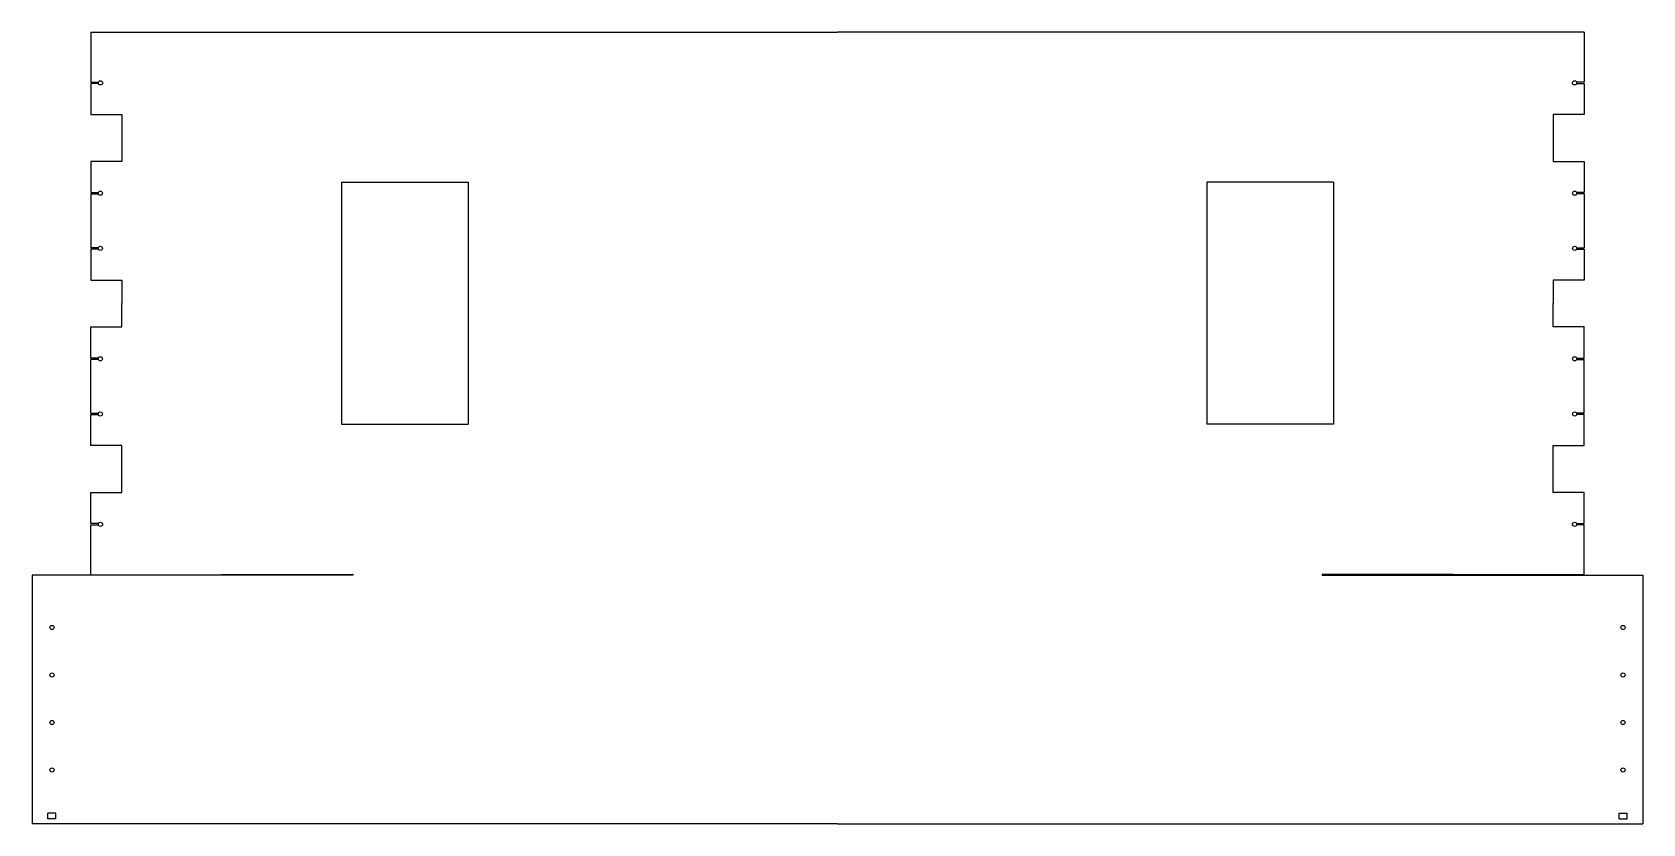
# Model space of a CAD drawing. Extents: x -321 to 321, y -158 to 158.
import ezdxf

# ---------------------------------------------------------------- set-up
doc = ezdxf.new("R2010")
doc.units = 0
doc.header["$MEASUREMENT"] = 0
doc.layers.add('MODELSKETCH_VISIBLE', color=7, linetype='CONTINUOUS')

msp = doc.modelspace()

# ---------------------------------------------------------------- linework, layer by layer
at = {"layer": 'MODELSKETCH_VISIBLE'}
for p, q in [((-297.82, 157.8), (0, 157.8)), ((-297.82, 157.8), (-297.82, 137.86)), ((297.82, 157.8), (0, 157.8)), ((297.82, 157.8), (297.82, 137.86)), ((-297.82, 137.86), (-294.8, 137.86)), ((-294.8, 137.36), (-297.82, 137.36)), ((-297.82, 137.36), (-297.82, 124.96)), ((297.82, 137.86), (294.8, 137.86)), ((294.8, 137.36), (297.82, 137.36)), ((297.82, 137.36), (297.82, 124.96)), ((-297.82, 124.96), (-285.42, 124.96)), ((-285.42, 124.96), (-285.42, 106.27)), ((285.42, 124.96), (285.42, 106.27)), ((297.82, 124.96), (285.42, 124.96)), ((-297.82, 106.27), (-297.82, 93.86)), ((-285.42, 106.27), (-297.82, 106.27)), ((285.42, 106.27), (297.82, 106.27)), ((297.82, 106.27), (297.82, 93.86)), ((-197.89, 98.03), (-147.33, 98.03)), ((-197.89, 98.03), (-197.89, 1.53)), ((-147.33, 98.03), (-147.33, 1.53)), ((197.89, 98.03), (147.33, 98.03)), ((147.33, 98.03), (147.33, 1.53)), ((197.89, 98.03), (197.89, 1.53)), ((-297.82, 93.86), (-294.87, 93.86)), ((-297.82, 93.36), (-294.87, 93.36)), ((-297.82, 93.36), (-297.82, 71.86)), ((297.82, 93.86), (294.87, 93.86)), ((297.82, 93.36), (294.87, 93.36)), ((297.82, 93.36), (297.82, 71.86)), ((-294.87, 71.86), (-297.82, 71.86)), ((-294.87, 71.36), (-297.82, 71.36)), ((-297.82, 71.36), (-297.82, 58.96)), ((294.87, 71.86), (297.82, 71.86)), ((294.87, 71.36), (297.82, 71.36)), ((297.82, 71.36), (297.82, 58.96)), ((-297.82, 58.96), (-285.42, 58.96)), ((-285.42, 58.96), (-285.42, 49.61)), ((297.82, 58.96), (285.42, 58.96)), ((285.42, 58.96), (285.42, 49.61)), ((-285.42, 40.27), (-285.42, 49.61)), ((285.42, 40.27), (285.42, 49.61)), ((-297.82, 40.27), (-285.42, 40.27)), ((-297.82, 27.86), (-297.82, 40.27)), ((297.82, 40.27), (285.42, 40.27)), ((297.82, 27.86), (297.82, 40.27)), ((-294.87, 27.86), (-297.82, 27.86)), ((-294.87, 27.36), (-297.82, 27.36)), ((-297.82, 5.86), (-297.82, 27.36)), ((294.87, 27.86), (297.82, 27.86)), ((294.87, 27.36), (297.82, 27.36)), ((297.82, 5.86), (297.82, 27.36)), ((-297.82, 5.86), (-294.87, 5.86)), ((-297.82, 5.36), (-294.87, 5.36)), ((-297.82, -7.04), (-297.82, 5.36)), ((-197.89, 1.53), (-147.33, 1.53)), ((197.89, 1.53), (147.33, 1.53)), ((297.82, 5.86), (294.87, 5.86)), ((297.82, 5.36), (294.87, 5.36)), ((297.82, -7.04), (297.82, 5.36)), ((-285.42, -7.04), (-297.82, -7.04)), ((-285.42, -25.73), (-285.42, -7.04)), ((285.42, -7.04), (297.82, -7.04)), ((285.42, -25.73), (285.42, -7.04)), ((-297.82, -38.14), (-297.82, -25.73)), ((-297.82, -25.73), (-285.42, -25.73)), ((297.82, -25.73), (285.42, -25.73)), ((297.82, -38.14), (297.82, -25.73)), ((-294.8, -38.14), (-297.82, -38.14)), ((294.8, -38.14), (297.82, -38.14)), ((-297.82, -38.64), (-294.8, -38.64)), ((-297.82, -58.51), (-297.82, -38.64)), ((297.82, -38.64), (294.8, -38.64)), ((297.82, -58.51), (297.82, -38.64)), ((-321.23, -58.73), (-321.23, -157.8)), ((-193.36, -58.73), (-321.23, -58.73)), ((-297.82, -58.51), (-193.36, -58.23)), ((-193.36, -58.23), (-193.36, -58.73)), ((297.82, -58.51), (193.36, -58.23)), ((193.36, -58.23), (193.36, -58.73)), ((193.36, -58.73), (321.23, -58.73)), ((321.23, -58.73), (321.23, -157.8)), ((-314.99, -155.81), (-314.99, -153.56)), ((-311.74, -153.56), (-314.99, -153.56)), ((-311.74, -155.81), (-311.74, -153.56)), ((311.74, -155.81), (311.74, -153.56)), ((311.74, -153.56), (314.99, -153.56)), ((314.99, -155.81), (314.99, -153.56)), ((0, -157.8), (-321.23, -157.8)), ((-311.74, -155.81), (-314.99, -155.81)), ((0, -157.8), (321.23, -157.8)), ((311.74, -155.81), (314.99, -155.81))]:
    msp.add_line(p, q, dxfattribs=at)
for centre in [(-294.01, 137.61), (294.01, 137.61), (-294.07, 93.61), (294.07, 93.61), (-294.07, 71.61), (294.07, 71.61), (-294.07, 27.61), (294.07, 27.61), (-294.07, 5.61), (294.07, 5.61), (-294.01, -38.39), (294.01, -38.39), (-313.36, -79.53), (313.36, -79.53), (-313.36, -98.47), (313.36, -98.47), (-313.36, -117.41), (313.36, -117.41), (-313.36, -136.34), (313.36, -136.34)]:
    msp.add_circle(centre, 0.83, dxfattribs=at)

doc.saveas('drawing.dxf')
